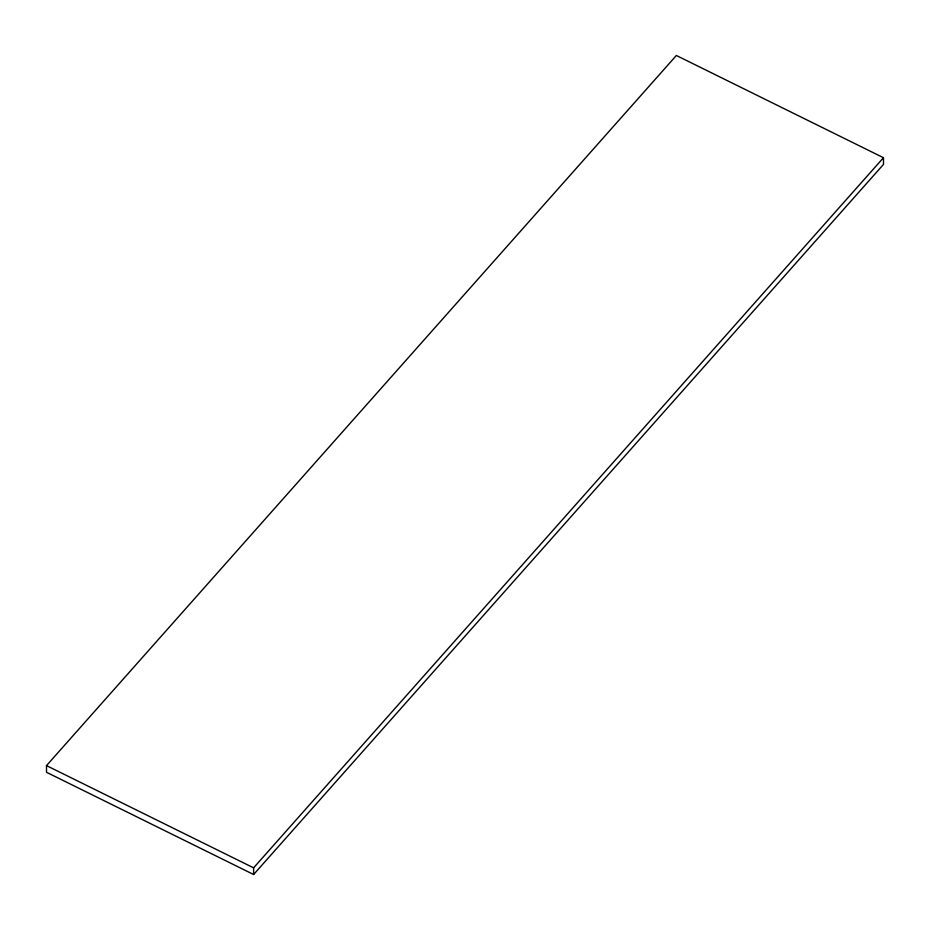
<?xml version="1.0" encoding="UTF-8"?>
<svg xmlns="http://www.w3.org/2000/svg" width="930" height="930" viewBox="0 0 930 930"><rect width="100%" height="100%" fill="white"/><g stroke="black" fill="none" stroke-linecap="round" stroke-linejoin="round"><path stroke-width="1.4" d="M46.5 765.611L676.366 55.486L883.477 157.716L883.5 164.389L253.634 874.514L46.523 772.284L46.5 765.611L253.611 867.841L253.634 874.514M253.611 867.841L883.477 157.716"/></g></svg>
